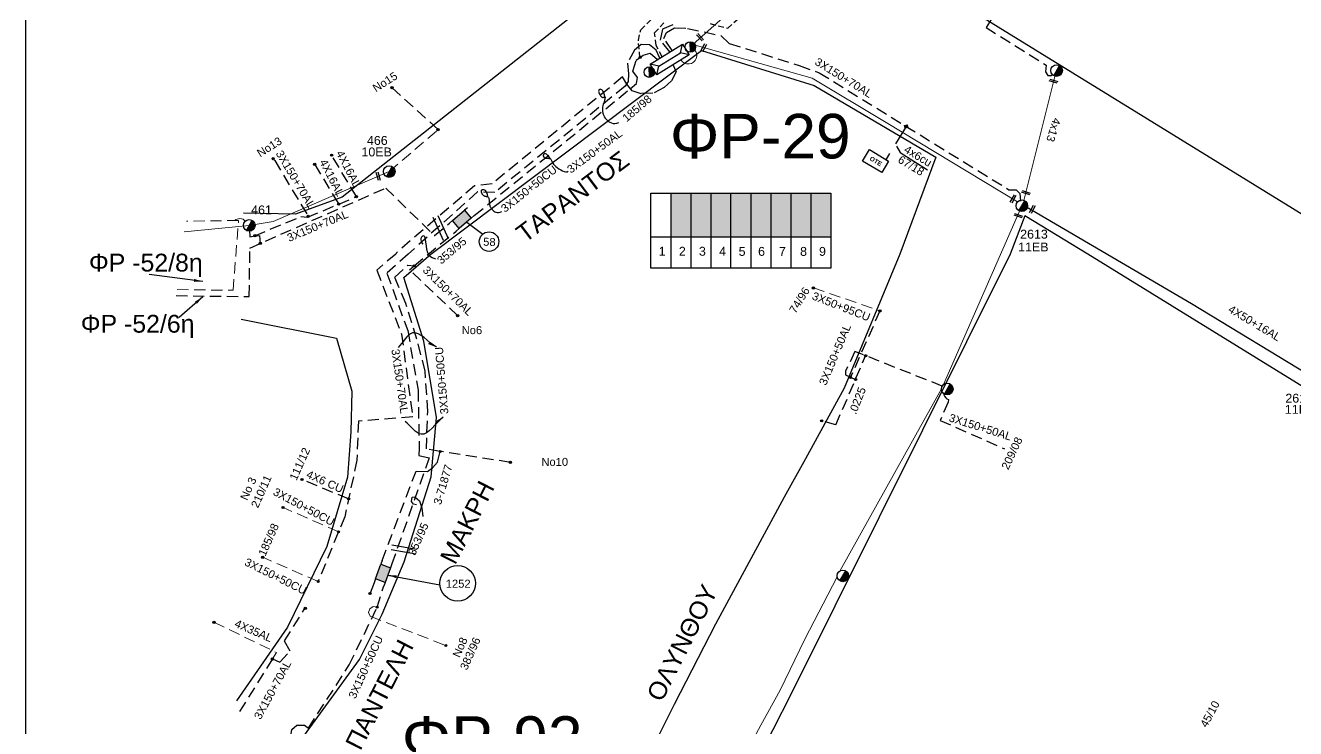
# Model space of a CAD drawing. Header units: millimetres. Extents: x 800 to 1929, y 264 to 786.
# Drawn here: x 800.5 to 943.3, y 472.1 to 551.1 of the extents above; entities that cross this region are included whole.
import ezdxf

# ---------------------------------------------------------------- set-up
doc = ezdxf.new("R2010")
doc.units = ezdxf.units.MM
doc.linetypes.add('DASHED', pattern=[19.05, 12.7, -6.35])
doc.linetypes.add('DASHEDX2', pattern=[38.1, 25.4, -12.7])
for name, color, linetype in [('Link Box 4 Διευθύνσεων', 7, 'Continuous'), ('Pillar OTE', 7, 'Continuous'), ('Γυμνά εναέρια ΧΤ (3Φ)   4x35AL', 7, 'Continuous'), ('Γυμνά εναέρια ΧΤ και ΦΟΠ (3Φ)   3x35+35+16CU', 7, 'Continuous'), ('Γυμνά εναέρια ΧΤ και ΦΟΠ (3Φ)   4x50+16AL', 7, 'Continuous'), ('Επιγραφές - Σχήματα', 7, 'Continuous'), ('Καλώδια ΧΤ   3x150+50AL', 7, 'DASHED'), ('Καλώδια ΧΤ   3x150+50CU', 7, 'DASHED'), ('Καλώδια ΧΤ   3x150+70AL', 7, 'DASHED'), ('Μηχανική τομή', 7, 'Continuous'), ('Στύλος ΦΜ', 7, 'Continuous'), ('Στύλος ΦΜ @ 1', 7, 'Continuous'), ('Συνδέσεις', 7, 'Continuous'), ('Τομή', 7, 'Continuous'), ('Υποσταθμός εναέριος 2 στύλων', 7, 'Continuous'), ('Υποσταθμός πόλεως', 7, 'Continuous'), ('Υπόβαθρο ΔΕΗ', 7, 'Continuous'), ('Υπόγεια Καλώδια Δικτύου ΧΤ   .04', 7, 'DASHED'), ('Υπόγεια καλώδια Δικτύου ΧΤ και Παρ. ΧΤ - 3X150+70 AL', 7, 'DASHED'), ('Υπόγεια καλώδια Παροχών ΧΤ   .0225', 7, 'DASHED'), ('Υπόγεια καλώδια Παροχών ΧΤ   4x16AL', 7, 'DASHED'), ('Υπόγεια καλώδια Παροχών ΧΤ   4x50AL', 7, 'DASHED'), ('Υπόγεια καλώδια Παροχών ΧΤ   4x6', 7, 'DASHED')]:
    doc.layers.add(name, color=color, linetype=linetype)
doc.layers.add('Άγνωστα', color=7, linetype='Continuous', lineweight=5)
doc.styles.add('arial', font='arial.ttf')
doc.styles.get("Standard").update_dxf_attribs({"font": 'arial.ttf'})
doc.linetypes.add('SYN_LINE', pattern='A,0.5,-0.0001,["/\\/\\/\\/",Standard,S=0.1,R=0,X=0,Y=-0.05],-0.25', length=0.7501)
doc.dimstyles.new('ISO-25', dxfattribs={"dimtxt": 2.5, "dimasz": 1, "dimexe": 1.25, "dimexo": 0.625, "dimtad": 1, "dimtxsty": 'Standard', "dimcen": 2.5, "dimadec": 0, "dimazin": 0, "dimtfac": 1, "dimtmove": 0, "dimatfit": 3, "dimfxl": 1.25, "dimarcsym": 0})

# ---------------------------------------------------------------- blocks, each defined once
blk = doc.blocks.new('LINK BOX 4 ΑΝΑΧΩΡΗΣΕΩΝ')
at = {"layer": 'Link Box 4 Διευθύνσεων', "ltscale": 40}
blk.add_hatch(color=256, dxfattribs=at).paths.add_polyline_path([(-3.54, 0), (-3.54, -4.67), (3.54, -4.67), (3.54, 0)])
for p, q in [((-3.54, 0), (-5.33, 0)), ((5.33, 0), (3.54, 0)), ((-3.54, -4.67), (-5.33, -4.67)), ((5.33, -4.67), (3.54, -4.67))]:
    blk.add_line(p, q, dxfattribs=at)
blk.add_lwpolyline([(-3.54, -4.67), (-3.54, 0), (3.54, 0), (3.54, -4.67)], close=True, dxfattribs=at)
blk = doc.blocks.new('*U37')
at = {"layer": 'Συνδέσεις', "linetype": 'SYN_LINE', "ltscale": 40}
blk.add_hatch(color=256, dxfattribs=at).paths.add_polyline_path([(0.5, -0.01, 1), (-0.5, -0.01, 1)])
at = {"layer": 'Συνδέσεις'}
blk.add_circle((0, -0.01), 0.5, dxfattribs=at)
blk = doc.blocks.new('ΥΠΑΡΧΩΝ ΤΣΙΜΕΝΤΕΝΙΟΣ ΣΤΥΛΟΣ')
at = {"layer": 'Στύλος ΦΜ'}
blk.add_hatch(color=256, dxfattribs=at).paths.add_polyline_path([(-1.29, -2.28, 0.574793), (2.62, 0, 0.268822), (1.3, 2.27)])
blk.add_line((-1.29, -2.28), (1.3, 2.27), dxfattribs=at)
blk.add_circle((0, 0), 2.62, dxfattribs=at)
at = {"layer": 'Στύλος ΦΜ', "flags": 4}
for tag, p in [('ΑΡΙΘΜΟΣ', (-4.68, 8.05)), ('ΤΥΠΟΣ', (-4.91, 3.03))]:
    blk.add_attdef(tag, p, '', height=4, dxfattribs=at)
blk = doc.blocks.new('ΤΟΜΗ')
at = {"layer": 'Τομή', "ltscale": 40}
for p, q in [((-5.68, 0), (5.68, 0)), ((5.68, -2.33), (-5.68, -2.33))]:
    blk.add_line(p, q, dxfattribs=at)
blk = doc.blocks.new('ΥΠΟΣΤΑΘΜΟΣ ΕΝΑΕΡΙΟΣ ΕΠΙ 2 ΣΤΥΛΩΝ')
at = {"layer": 'Υποσταθμός εναέριος 2 στύλων', "linetype": 'Continuous'}
for points in [[(-11.97, -2.11, 0.574793), (-8.45, -0.07, 0.268822), (-9.64, 1.98)], [(9.68, -2.15, 0.574793), (13.19, -0.1, 0.268822), (12.01, 1.95)]]:
    blk.add_hatch(color=256, dxfattribs=at).paths.add_polyline_path(points)
for p, q in [((-11.97, -2.11), (-9.64, 1.98)), ((9.68, -2.15), (12.01, 1.95))]:
    blk.add_line(p, q, dxfattribs=at)
for centre in [(-10.81, -0.07), (10.84, -0.1)]:
    blk.add_circle(centre, 2.36, dxfattribs=at)
at = {"layer": 'Υποσταθμός πόλεως', "linetype": 'Continuous', "ltscale": 40}
blk.add_lwpolyline([(-8.57, 2.82), (8.57, 2.82), (8.57, -2.82), (-8.57, -2.82)], close=True, dxfattribs=at)
for points in [[(-5.75, 0), (-8.57, 2.82)], [(-8.57, -2.82), (-5.75, 0)], [(-5.75, 0), (5.75, 0)], [(5.75, 0), (8.57, 2.82)], [(8.57, -2.82), (5.75, 0)]]:
    blk.add_lwpolyline(points, dxfattribs=at)
at = {"layer": 'Υποσταθμός εναέριος 2 στύλων', "ltscale": 40, "flags": 1}
for tag, p in [('ΜΕΤΑΣΧΗΜΑΤΙΣΜΟΣ', (14.09, 2.51)), ('ΙΣΧΥΣ', (14.07, -0.28)), ('ΑΡΙΘΜΟΣ', (14.19, -3))]:
    blk.add_attdef(tag, p, '', height=1.8, dxfattribs=at)
blk = doc.blocks.new('ΜΗΧΑΝΙΚΗ ΤΟΜΗ')
at = {"layer": 'Μηχανική τομή', "ltscale": 40}
for p, q in [((-1.89, 0.78), (1.89, 0.78)), ((1.89, 0), (-1.89, 0))]:
    blk.add_line(p, q, dxfattribs=at)
blk = doc.blocks.new('TSONTA XT1')
at = {"ltscale": 40}
h = blk.add_hatch(color=256, dxfattribs=at)
h.dxf.hatch_style = 1
h.paths.add_polyline_path([(595.96, 2487.66), (597.07, 2488.77), (595.96, 2489.87), (594.85, 2488.77)])
blk.add_lwpolyline([(594.85, 2488.77), (595.96, 2489.87), (597.07, 2488.77), (595.96, 2487.66)], close=True, dxfattribs=at)
blk = doc.blocks.new('PILLAR ΟΤΕ')
at = {"layer": 'Pillar OTE', "ltscale": 40}
blk.add_lwpolyline([(-3.31, 2.02), (3.39, 2.02), (3.39, -1.99), (-3.31, -1.99)], close=True, dxfattribs=at)
at = {"layer": 'Pillar OTE', "insert": (-1.81, 0.71), "char_height": 1.3575, "width": 109.961, "attachment_point": 1}
blk.add_mtext('{\\fArial|b1|i0|c161|p34;OTE}', dxfattribs=at)

msp = doc.modelspace()

# ---------------------------------------------------------------- hatches: boundary and pattern name
at = {"linetype": 'Continuous', "ltscale": 10}
h = msp.add_hatch(color=27, dxfattribs=at)
h.dxf.hatch_style = 1
h.paths.add_polyline_path([(875.326, 532.27), (873.076, 532.27), (873.076, 527.357), (875.326, 527.357)])
h = msp.add_hatch(color=151, dxfattribs=at)
h.dxf.hatch_style = 1
h.paths.add_polyline_path([(875.326, 527.357), (877.576, 527.357), (877.576, 532.27), (875.326, 532.27)])
h = msp.add_hatch(color=6, dxfattribs=at)
h.dxf.hatch_style = 1
h.paths.add_polyline_path([(879.826, 532.27), (877.576, 532.27), (877.576, 527.357), (879.826, 527.357)])
h = msp.add_hatch(color=85, dxfattribs=at)
h.dxf.hatch_style = 1
h.paths.add_polyline_path([(882.076, 532.27), (879.826, 532.27), (879.826, 527.357), (882.076, 527.357)])
h = msp.add_hatch(color=1, dxfattribs=at)
h.dxf.hatch_style = 1
h.paths.add_polyline_path([(884.326, 532.27), (882.076, 532.27), (882.076, 527.357), (884.326, 527.357)])
h = msp.add_hatch(color=2, dxfattribs=at)
h.dxf.hatch_style = 1
h.paths.add_polyline_path([(884.326, 527.357), (886.576, 527.357), (886.576, 532.27), (884.326, 532.27)])
h = msp.add_hatch(color=133, dxfattribs=at)
h.dxf.hatch_style = 1
h.paths.add_polyline_path([(888.826, 532.27), (886.576, 532.27), (886.576, 527.357), (888.826, 527.357)])
h = msp.add_hatch(color=30, dxfattribs=at)
h.dxf.hatch_style = 1
h.paths.add_polyline_path([(888.826, 527.357), (891.076, 527.357), (891.076, 532.27), (888.826, 532.27)])

# ---------------------------------------------------------------- linework, layer by layer
at = {"color": 6, "linetype": 'DASHEDX2', "ltscale": 0.1}
msp.add_lwpolyline([(899.662, 539.955), (897.28, 536.086)], dxfattribs=at)
at = {"layer": 'Άγνωστα', "color": 151, "ltscale": 0.1}
msp.add_lwpolyline([(875.56, 548.962), (875.56, 548.962), (875.56, 548.962), (875.56, 548.962), (888.153, 560.208), (891.27, 564.704), (896.073, 572.921), (900.593, 580.87), (909.194, 597.634)], dxfattribs=at)
at = {"layer": 'Άγνωστα', "color": 27, "linetype": 'Continuous', "ltscale": 0.1}
msp.add_lwpolyline([(875.56, 548.962), (888.977, 545.18), (897.294, 540.221), (912.07, 531.284)], dxfattribs=at)
at = {"layer": 'Άγνωστα', "color": 27, "ltscale": 0.1}
msp.add_lwpolyline([(916.282, 545.531), (912.788, 531.421)], dxfattribs=at)
at = {"layer": 'Άγνωστα', "linetype": 'DASHED', "ltscale": 0.1}
msp.add_lwpolyline([(841.402, 534.686), (846.892, 539.41), (841.719, 544.108)], dxfattribs=at)
at = {"layer": 'Άγνωστα', "color": 27}
for points in [[(818.334, 527.918), (825.65, 528.643), (828.328, 529.091), (841.402, 534.686)], [(912.549, 530.849), (903.747, 510.761)], [(903.502, 510.277), (892.12, 489.84)], [(891.769, 489.156), (888.148, 482.124), (885.378, 476.416), (883.193, 472.478), (880.525, 467.527)]]:
    msp.add_lwpolyline(points, dxfattribs=at)
at = {"layer": 'Άγνωστα', "color": 6, "linetype": 'DASHED', "ltscale": 0.1}
for points in [[(817.552, 521.425), (823.833, 521.344), (824.452, 529.197), (818.581, 529.104)], [(824.036, 529.19), (824.141, 529.317), (824.606, 529.434), (824.956, 529.346), (825.183, 529.102)]]:
    msp.add_lwpolyline(points, dxfattribs=at)
at = {"layer": 'Άγνωστα', "color": 27, "linetype": 'DASHED', "ltscale": 0.1}
for points in [[(889.101, 521.617), (896.585, 519.035)], [(840.043, 485.738), (839.603, 485.824), (839.198, 485.56), (839.065, 485.128), (839.258, 484.71), (847.764, 481.427)]]:
    msp.add_lwpolyline(points, dxfattribs=at)
at = {"layer": 'Άγνωστα', "color": 30, "linetype": 'DASHED', "ltscale": 0.1}
for points in [[(835.69, 494.208), (829.461, 496.939)], [(833.402, 488.617), (827.173, 491.348)]]:
    msp.add_lwpolyline(points, dxfattribs=at)
at = {"layer": 'Άγνωστα', "color": 173, "linetype": 'DASHED', "ltscale": 0.1}
msp.add_lwpolyline([(821.682, 484.038), (828.716, 480.636), (828.262, 479.913)], dxfattribs=at)
at = {"layer": 'Άγνωστα', "color": 27, "linetype": 'Continuous', "ltscale": 0.1}
msp.add_arc((875.025, 547.737), 0.962, 210.84401, 44.62371, dxfattribs=at)
at = {"layer": 'Γυμνά εναέρια ΧΤ και ΦΟΠ (3Φ)   3x35+35+16CU', "linetype": 'Continuous', "ltscale": 80}
for points in [[(870.826, 523.836), (870.826, 532.27), (891.076, 532.27), (891.076, 523.836), (870.826, 523.836)], [(873.076, 532.27), (873.076, 523.836)], [(875.326, 532.27), (875.326, 523.836)], [(877.576, 532.27), (877.576, 523.836)], [(879.826, 523.836), (879.826, 532.27)], [(882.076, 532.27), (882.076, 523.836)], [(884.326, 532.27), (884.326, 523.836)], [(886.576, 532.27), (886.576, 523.836)], [(888.826, 532.27), (888.826, 523.836)], [(870.826, 527.357), (891.076, 527.357)]]:
    msp.add_lwpolyline(points, dxfattribs=at)
at = {"layer": 'Γυμνά εναέρια ΧΤ και ΦΟΠ (3Φ)   4x50+16AL', "color": 6}
msp.add_lwpolyline([(912.624, 530.98), (931.637, 519.88), (945.839, 511.259)], dxfattribs=at)
at = {"layer": 'Επιγραφές - Σχήματα'}
msp.add_lwpolyline([(800.476, 264.095), (1822.688, 263.717), (1822.688, 785.504), (800.476, 785.504)], close=True, dxfattribs=at)
for points in [[(865.672, 542.977), (865.595, 543.317), (865.503, 543.573), (865.404, 543.753), (865.303, 543.869), (865.204, 543.929), (865.115, 543.944), (865.04, 543.922), (864.986, 543.873), (864.956, 543.807), (864.949, 543.727), (864.96, 543.638), (864.987, 543.545), (865.025, 543.45), (865.071, 543.359), (865.121, 543.275), (865.172, 543.202), (865.22, 543.143), (865.266, 543.098), (865.31, 543.065), (865.352, 543.043), (865.392, 543.031), (865.431, 543.027), (865.469, 543.03), (865.507, 543.039), (865.544, 543.051), (865.58, 543.063), (865.612, 543.071), (865.639, 543.072), (865.659, 543.061), (865.67, 543.035), (865.671, 542.989), (865.659, 542.919), (865.635, 542.824), (865.601, 542.705), (865.56, 542.568), (865.516, 542.415), (865.473, 542.253), (865.434, 542.084), (865.403, 541.912), (865.383, 541.744), (865.379, 541.58), (865.389, 541.423), (865.415, 541.271), (865.458, 541.124), (865.516, 540.982), (865.59, 540.844), (865.682, 540.709), (865.79, 540.578), (865.915, 540.45), (866.056, 540.333), (866.215, 540.231), (866.389, 540.153), (866.579, 540.105), (866.784, 540.094), (867.004, 540.126), (867.24, 540.209)], [(859.498, 536.159), (859.345, 536.387), (859.21, 536.545), (859.094, 536.644), (858.994, 536.693), (858.911, 536.702), (858.844, 536.682), (858.793, 536.643), (858.756, 536.595), (858.733, 536.546), (858.722, 536.499), (858.722, 536.453), (858.732, 536.41), (858.749, 536.37), (858.772, 536.334), (858.799, 536.301), (858.829, 536.272), (858.861, 536.248), (858.894, 536.229), (858.929, 536.213), (858.966, 536.202), (859.006, 536.193), (859.048, 536.187), (859.094, 536.184), (859.144, 536.183), (859.197, 536.184), (859.252, 536.184), (859.309, 536.182), (859.366, 536.176), (859.422, 536.163), (859.475, 536.142), (859.525, 536.11), (859.57, 536.066), (859.609, 536.007), (859.647, 535.935), (859.689, 535.851), (859.739, 535.755), (859.803, 535.648), (859.886, 535.531), (859.992, 535.406), (860.126, 535.272), (860.291, 535.134), (860.479, 534.998), (860.681, 534.873), (860.885, 534.769), (861.082, 534.695), (861.262, 534.659), (861.415, 534.672), (861.529, 534.741)], [(852.503, 531.832), (852.456, 532.106), (852.39, 532.31), (852.312, 532.456), (852.225, 532.552), (852.135, 532.608), (852.047, 532.633), (851.964, 532.638), (851.893, 532.632), (851.837, 532.622), (851.795, 532.611), (851.765, 532.597), (851.745, 532.581), (851.734, 532.562), (851.73, 532.539), (851.731, 532.514), (851.735, 532.485), (851.74, 532.451), (851.747, 532.415), (851.755, 532.376), (851.767, 532.335), (851.781, 532.292), (851.799, 532.249), (851.82, 532.206), (851.846, 532.164), (851.877, 532.123), (851.912, 532.083), (851.951, 532.047), (851.993, 532.013), (852.039, 531.983), (852.088, 531.957), (852.139, 531.936), (852.192, 531.92), (852.247, 531.909), (852.302, 531.902), (852.356, 531.896), (852.408, 531.887), (852.457, 531.873), (852.501, 531.852), (852.539, 531.82), (852.57, 531.776), (852.593, 531.717), (852.608, 531.644), (852.619, 531.561), (852.627, 531.471), (852.632, 531.374), (852.638, 531.275), (852.646, 531.175), (852.657, 531.077), (852.674, 530.983), (852.696, 530.893), (852.725, 530.807), (852.762, 530.723), (852.807, 530.641), (852.86, 530.56), (852.923, 530.48), (852.996, 530.401), (853.079, 530.321), (853.175, 530.247), (853.283, 530.182), (853.405, 530.133), (853.542, 530.105), (853.695, 530.103), (853.864, 530.133), (854.052, 530.2)], [(850.128, 529.01), (851.934, 527.665)], [(844.479, 497.22), (844.12, 497.313), (843.901, 497.594), (843.964, 498.094), (844.26, 498.14), (844.791, 497.688), (845.057, 496.908), (845.182, 495.909)]]:
    msp.add_lwpolyline(points, dxfattribs=at)
at = {"layer": 'Επιγραφές - Σχήματα', "color": 27}
msp.add_lwpolyline([(830.817, 470.707), (830.345, 471.27), (830.455, 471.975), (831.007, 472.46), (831.867, 472.482), (832.309, 472.151)], dxfattribs=at)
at = {"layer": 'Επιγραφές - Σχήματα'}
msp.add_circle((849.09, 488.417), 2, dxfattribs=at)
at = {"layer": 'Καλώδια ΧΤ   3x150+50AL', "color": 1, "ltscale": 0.1}
msp.add_lwpolyline([(850.961, 529.737), (868.5, 543.993), (869.223, 544.576), (869.333, 545.264), (869.333, 545.264), (868.804, 545.967), (869.18, 547.193), (869.18, 547.193), (869.95, 547.783), (870.729, 547.998), (871.583, 547.292)], dxfattribs=at)
at = {"layer": 'Καλώδια ΧΤ   3x150+50AL', "color": 27, "ltscale": 0.1}
for points in [[(896.585, 519.035), (893.279, 511.575)], [(903.589, 510.576), (893.777, 514.464), (892.727, 512.276), (892.701, 511.831), (893.857, 511.319)]]:
    msp.add_lwpolyline(points, dxfattribs=at)
at = {"layer": 'Καλώδια ΧΤ   3x150+50AL', "color": 7, "ltscale": 0.1}
msp.add_lwpolyline([(903.742, 509.743), (903.771, 509.596), (903.862, 509.446), (903.993, 509.265), (904.114, 509.164), (904.286, 509.092), (904.267, 508.782), (903.361, 506.722), (910.612, 503.53)], dxfattribs=at)
at = {"layer": 'Καλώδια ΧΤ   3x150+50CU', "color": 2, "ltscale": 0.1}
msp.add_lwpolyline([(872.954, 548.131), (871.926, 549.44), (872.169, 550.726), (873.377, 551.247)], dxfattribs=at)
at = {"layer": 'Καλώδια ΧΤ   3x150+50CU', "color": 133, "ltscale": 0.1}
msp.add_lwpolyline([(871.825, 547.44), (871.421, 548.324), (870.685, 548.942), (869.744, 548.957), (868.995, 548.345), (868.189, 546.89), (868.316, 545.666), (868.265, 544.811), (867.924, 544.284), (867.924, 544.284), (853.268, 532.348), (851.334, 532.409), (843.531, 525.424), (841.133, 523.268), (843.482, 516.812), (844.644, 510.119), (844.769, 503.648), (844.724, 502.779), (844.724, 502.779), (844.724, 502.779), (845.892, 502.506), (841.692, 490.591)], dxfattribs=at)
at = {"layer": 'Καλώδια ΧΤ   3x150+50CU', "color": 30, "ltscale": 0.1}
msp.add_lwpolyline([(844.037, 507.122), (837.93, 506.652), (837.763, 502.259), (836.391, 495.894), (833.402, 488.617)], dxfattribs=at)
at = {"layer": 'Καλώδια ΧΤ   3x150+50CU', "color": 27, "ltscale": 0.1}
msp.add_lwpolyline([(832.309, 472.151), (836.904, 479.237), (840.043, 485.738), (840.797, 488.117)], dxfattribs=at)
at = {"layer": 'Καλώδια ΧΤ   3x150+70AL', "color": 85, "ltscale": 0.05}
for points in [[(877.489, 551.323), (879.465, 550.79), (889.064, 559.501)], [(872.08, 547.597), (871.427, 548.87), (871.234, 550.273), (871.234, 550.273), (872.3, 551.401)]]:
    msp.add_lwpolyline(points, dxfattribs=at)
at = {"layer": 'Καλώδια ΧΤ   3x150+70AL', "color": 1, "ltscale": 0.05}
msp.add_lwpolyline([(869.585, 547.503), (869.416, 549.443), (869.694, 550.623), (869.694, 550.623), (869.694, 550.623), (871.363, 552.253)], dxfattribs=at)
at = {"layer": 'Καλώδια ΧΤ   3x150+70AL', "color": 6, "ltscale": 0.1}
msp.add_lwpolyline([(873.235, 548.303), (872.286, 549.653), (872.286, 549.653), (872.601, 550.324), (873.47, 550.83), (874.956, 550.784), (878.71, 549.968), (879.639, 549.085), (887.52, 546.615), (889.744, 545.801), (911.101, 532.651), (911.911, 532.643), (912.308, 532.216), (912.395, 531.369)], dxfattribs=at)
at = {"layer": 'Καλώδια ΧΤ   3x150+70AL', "color": 30, "ltscale": 0.1}
msp.add_lwpolyline([(873.282, 546.732), (873.688, 545.903), (873.13, 544.901), (872.321, 544.127), (871.056, 543.489), (869.735, 543.444), (868.721, 543.751), (868.128, 544.503), (867.634, 545.326), (852.971, 533.307), (850.995, 533.096), (842.213, 525.574), (842.157, 525.424), (839.995, 523.623), (842.781, 516.426), (844.037, 507.122), (844.023, 507.121)], dxfattribs=at)
at = {"layer": 'Καλώδια ΧΤ   3x150+70AL', "color": 27, "ltscale": 0.1}
for points in [[(817.422, 520.744), (825.653, 520.641), (825.732, 526.099), (841.006, 532.842), (846.472, 527.497), (848.181, 528.898)], [(826.265, 527.474), (831.47, 529.647), (832.215, 529.555), (837.706, 531.872)], [(825.666, 528.093), (825.727, 527.368), (826.299, 527.481), (826.8, 527.491), (826.894, 526.619)]]:
    msp.add_lwpolyline(points, dxfattribs=at)
at = {"layer": 'Καλώδια ΧΤ   3x150+70AL', "color": 1, "ltscale": 0.1}
for points in [[(844.203, 524.098), (848.935, 528.007)], [(855.026, 502.009), (847.131, 503.234), (845.574, 503.514), (845.729, 507.713), (845.441, 512.246), (844.514, 515.865), (843.256, 519.867), (842.023, 522.826), (843.489, 524.164), (844.203, 524.098)], [(840.595, 490.988), (844.419, 501.008), (845.698, 500.999), (846.267, 501.41), (846.817, 502.018), (847.131, 503.234)], [(839.689, 488.482), (839.231, 487.27)]]:
    msp.add_lwpolyline(points, dxfattribs=at)
at = {"layer": 'Καλώδια ΧΤ   3x150+70AL', "color": 173, "linetype": 'DASHED', "ltscale": 0.1}
msp.add_lwpolyline([(828.262, 479.913), (829.111, 479.535), (830.269, 480.805), (829.619, 481.934), (831.826, 485.474), (831.826, 485.474)], dxfattribs=at)
at = {"layer": 'Καλώδια ΧΤ   3x150+70AL', "color": 173, "ltscale": 0.1}
msp.add_lwpolyline([(828.262, 479.913), (824.248, 473.514)], dxfattribs=at)
at = {"layer": 'Υπόβαθρο ΔΕΗ', "ltscale": 0.1}
msp.add_lwpolyline([(825.723, 612.114), (860.165, 610.603), (864.984, 554.536), (836.104, 531.801), (830.852, 529.888), (830.852, 529.888), (825.001, 530.005)], dxfattribs=at)
at = {"layer": 'Υπόβαθρο ΔΕΗ'}
for points in [[(1025.875, 525.424), (1024.468, 546.341), (1024.468, 546.341), (910.812, 585.772), (900.376, 576.86), (905.701, 553.548), (951.386, 525.424), (1006.414, 491.466), (1026.328, 520.543), (1025.875, 525.421)], [(822.64, 458.318), (830.171, 469.021), (838.064, 479.848), (840.591, 484.947), (843.075, 490.837), (846.111, 500.398), (846.717, 507.063), (845.302, 515.628), (843.027, 522.798), (846.083, 525.424), (876.528, 548.301), (889.187, 544.381), (902.874, 536.302), (898.84, 525.424), (892.554, 510.33), (888.2, 502.394), (885.808, 498.103), (878.106, 483.816), (873.455, 474.785), (865.894, 459.736), (855.102, 439.266), (840.09, 445.826), (832.84, 449.635)], [(824.746, 518.088), (835.473, 515.951), (837.176, 509.994), (837.075, 505.452), (836.721, 500.355), (834.393, 492.546), (829.943, 483.497), (824.233, 475.22)]]:
    msp.add_lwpolyline(points, dxfattribs=at)
msp.add_lwpolyline([(919.988, 525.424), (912.876, 529.718), (911.227, 525.424), (886.607, 476.003), (884.555, 471.955), (882.021, 467.255), (873.643, 450.49), (869.247, 442.542), (865.641, 435.336), (872.146, 432.579), (888.647, 428.764), (909.991, 417.572), (916.07, 419.984), (939.896, 465.767), (947.342, 462.089), (921.289, 411.717), (951.28, 396.528), (977.318, 418.638), (1001.774, 439.62), (1017.944, 453.492, 0.4271741), (1016.597, 465.89)], format="xyb", close=True, dxfattribs=at)
msp.add_circle((852.625, 526.813), 1.097, dxfattribs=at)
msp.add_spline([(846.651, 524.847), (845.895, 525.261), (845.146, 527.432), (844.952, 527.164), (845.175, 526.538)], degree=3, dxfattribs=at)
at = {"layer": 'Υπόγεια Καλώδια Δικτύου ΧΤ   .04', "color": 27, "ltscale": 0.1}
msp.add_lwpolyline([(912.173, 556.722), (912.113, 556.642), (908.524, 550.882), (915.294, 546.664), (915.201, 545.914), (915.484, 545.489), (915.838, 545.489), (916.086, 545.631)], dxfattribs=at)
at = {"layer": 'Υπόγεια καλώδια Δικτύου ΧΤ και Παρ. ΧΤ - 3X150+70 AL', "color": 27, "ltscale": 0.1}
msp.add_lwpolyline([(828.378, 536.085), (828.525, 535.922), (832.278, 529.661)], dxfattribs=at)
at = {"layer": 'Υπόγεια καλώδια Δικτύου ΧΤ και Παρ. ΧΤ - 3X150+70 AL', "color": 1, "ltscale": 0.1}
msp.add_lwpolyline([(849.091, 518.496), (843.692, 523.64), (844.201, 524.097)], dxfattribs=at)
at = {"layer": 'Υπόγεια καλώδια Παροχών ΧΤ   .0225', "color": 27, "ltscale": 0.1}
for points in [[(891.63, 506.211), (894.98, 513.989)], [(891.63, 506.211), (890.042, 506.676)]]:
    msp.add_lwpolyline(points, dxfattribs=at)
at = {"layer": 'Υπόγεια καλώδια Παροχών ΧΤ   4x16AL', "color": 27, "ltscale": 0.1}
for points in [[(837.706, 531.872), (834.917, 536.533)], [(833.02, 535.502), (835.741, 530.984)]]:
    msp.add_lwpolyline(points, dxfattribs=at)
at = {"layer": 'Υπόγεια καλώδια Παροχών ΧΤ   4x6', "color": 30, "ltscale": 0.1}
msp.add_line((836.825, 497.908), (831.579, 500.083), dxfattribs=at)

# ---------------------------------------------------------------- block references
at = {"layer": 'Link Box 4 Διευθύνσεων'}
for p, xscale, yscale, zscale, rotation in [((849.191, 529.76), 0.2500000000000038, 0.2500000000000038, 0.2500000000000038, 40.47807627549848), ((840.142, 489.735), 0.2500000000000324, 0.2500000000000324, 0.2500000000000324, 70.1124605194845)]:
    msp.add_blockref('LINK BOX 4 ΑΝΑΧΩΡΗΣΕΩΝ', p, dxfattribs=dict(at, xscale=xscale, yscale=yscale, zscale=zscale, rotation=rotation))
at = {"layer": 'Pillar OTE', "xscale": 0.375, "yscale": 0.375, "zscale": 0.375, "rotation": 329}
msp.add_blockref('PILLAR ΟΤΕ', (896.082, 535.866), dxfattribs=at)
at = {"layer": 'Μηχανική τομή'}
for p, xscale, yscale, zscale, rotation in [((876.431, 549.846), 0.2500000000000298, 0.2500000000000298, 0.2500000000000298, 133.0399874189612), ((876.841, 548.573), 0.2500000000000298, 0.2500000000000298, 0.2500000000000298, 61.52927977580894), ((916.077, 544.753), 0.2499999999999939, 0.2499999999999939, 0.2499999999999939, 343.0369209650602), ((840.237, 534.188), 0.250000000000014, 0.250000000000014, 0.250000000000014, 105.855147384507), ((911.481, 531.662), 0.2499999999999864, 0.2499999999999864, 0.2499999999999864, 241.3155486140065), ((912.978, 532.231), 0.2499999999999939, 0.2499999999999939, 0.2499999999999939, 343.0369209650602), ((913.646, 530.504), 0.2499999999999864, 0.2499999999999864, 0.2499999999999864, 241.3155486140065), ((912.12, 529.639), 0.2499999999999939, 0.2499999999999939, 0.2499999999999939, 343.0369209650602)]:
    msp.add_blockref('ΜΗΧΑΝΙΚΗ ΤΟΜΗ', p, dxfattribs=dict(at, xscale=xscale, yscale=yscale, zscale=zscale, rotation=rotation))
at = {"layer": 'Στύλος ΦΜ @ 1', "ltscale": 40, "xscale": 0.25, "yscale": 0.25, "zscale": 0.25}
for p in [(916.461, 546.038), (904.156, 510.25), (892.415, 489.255)]:
    msp.add_blockref('ΥΠΑΡΧΩΝ ΤΣΙΜΕΝΤΕΝΙΟΣ ΣΤΥΛΟΣ', p, dxfattribs=at)
at = {"layer": 'Στύλος ΦΜ @ 1', "ltscale": 40}
ref = msp.add_blockref('ΥΠΑΡΧΩΝ ΤΣΙΜΕΝΤΕΝΙΟΣ ΣΤΥΛΟΣ', (841.4, 534.687), dxfattribs=dict(at, xscale=0.25, yscale=0.25, zscale=0.25))
ref.add_attrib('ΤΥΠΟΣ', '466', (838.892, 537.687), dxfattribs={"layer": 'Στύλος ΦΜ', "height": 1, "flags": 4})
ref.add_attrib('ΑΡΙΘΜΟΣ', '10EB', (838.276, 536.396), dxfattribs={"layer": 'Στύλος ΦΜ', "height": 1, "flags": 4})
ref = msp.add_blockref('ΥΠΑΡΧΩΝ ΤΣΙΜΕΝΤΕΝΙΟΣ ΣΤΥΛΟΣ', (912.548, 530.849), dxfattribs=dict(at, xscale=0.25, yscale=0.25, zscale=0.25))
ref.add_attrib('ΤΥΠΟΣ', '2613', (912.361, 527.158), dxfattribs={"layer": 'Στύλος ΦΜ', "height": 1, "flags": 4})
ref.add_attrib('ΑΡΙΘΜΟΣ', '11EB', (912.134, 525.713), dxfattribs={"layer": 'Στύλος ΦΜ', "height": 1, "flags": 4})
ref = msp.add_blockref('ΥΠΑΡΧΩΝ ΤΣΙΜΕΝΤΕΝΙΟΣ ΣΤΥΛΟΣ', (825.649, 528.643), dxfattribs=dict(at, xscale=0.25, yscale=0.25, zscale=0.25))
ref.add_attrib('ΤΥΠΟΣ', '461', (825.867, 529.884), dxfattribs={"layer": 'Στύλος ΦΜ', "height": 1, "flags": 4})
ref = msp.add_blockref('ΥΠΑΡΧΩΝ ΤΣΙΜΕΝΤΕΝΙΟΣ ΣΤΥΛΟΣ', (945.804, 510.606), dxfattribs=dict(at, xscale=0.25, yscale=0.25, zscale=0.25))
ref.add_attrib('ΤΥΠΟΣ', '11E', (942.13, 507.463), dxfattribs={"layer": 'Στύλος ΦΜ', "height": 1, "flags": 4})
ref.add_attrib('ΑΡΙΘΜΟΣ', '2614', (942.189, 508.719), dxfattribs={"layer": 'Στύλος ΦΜ', "height": 1, "flags": 4})
at = {"layer": 'Συνδέσεις', "xscale": 0.25, "yscale": 0.25, "zscale": 0.25}
for p in [(869.623, 547.535), (841.72, 544.111), (846.893, 539.413), (826.287, 527.479), (826.894, 526.619), (844.203, 524.098), (889.101, 521.617), (849.091, 518.496), (896.585, 519.035), (894.98, 513.989), (893.279, 511.575), (893.858, 511.322), (890.042, 506.676), (847.131, 503.234), (855.026, 502.009), (831.58, 500.086), (836.826, 497.91), (829.462, 496.942), (835.69, 494.208), (827.173, 491.348), (833.402, 488.617), (839.232, 487.273), (840.043, 485.738), (831.952, 485.602), (821.682, 484.038), (847.764, 481.427), (828.262, 479.913)]:
    msp.add_blockref('*U37', p, dxfattribs=at)
at = {"layer": 'Συνδέσεις', "xscale": 0.2, "yscale": 0.2, "zscale": 0.2, "rotation": 328.3787893029203}
msp.add_blockref('TSONTA XT1', (537.077, 178.405), dxfattribs=at)
at = {"layer": 'Τομή'}
for p, xscale, yscale, zscale, rotation in [((846.92, 528.225), 0.250000000000057, 0.250000000000057, 0.250000000000057, 113.7635880261135), ((843.098, 492.499), 0.2499999999999994, 0.2499999999999994, 0.2499999999999994, 350.23072387966)]:
    msp.add_blockref('ΤΟΜΗ', p, dxfattribs=dict(at, xscale=xscale, yscale=yscale, zscale=zscale, rotation=rotation))
at = {"layer": 'Υποσταθμός εναέριος 2 στύλων', "xscale": 0.2500000000000248, "yscale": 0.2500000000000248, "zscale": 0.2500000000000248, "rotation": 31.47937434526326}
msp.add_blockref('ΥΠΟΣΤΑΘΜΟΣ ΕΝΑΕΡΙΟΣ ΕΠΙ 2 ΣΤΥΛΩΝ', (872.938, 547.296), dxfattribs=at)
at = {"layer": 'Υπόγεια καλώδια Δικτύου ΧΤ και Παρ. ΧΤ - 3X150+70 AL', "xscale": 0.25, "yscale": 0.25, "zscale": 0.25}
for p in [(828.348, 536.145), (832.278, 529.661)]:
    msp.add_blockref('*U37', p, dxfattribs=at)
at = {"layer": 'Υπόγεια καλώδια Παροχών ΧΤ   4x16AL', "xscale": 0.25, "yscale": 0.25, "zscale": 0.25}
for p in [(834.917, 536.533), (833.02, 535.502), (837.706, 531.872), (835.713, 531.031)]:
    msp.add_blockref('*U37', p, dxfattribs=at)

# ---------------------------------------------------------------- texts
at = {"ltscale": 30, "char_height": 1, "width": 11.25729, "attachment_point": 1}
for s, insert in [('1', (871.704, 526.232)), ('2', (873.975, 526.232)), ('3', (876.233, 526.232)), ('4', (878.504, 526.232)), ('5', (880.696, 526.218)), ('6', (882.883, 526.218)), ('7', (885.23, 526.218)), ('8', (887.606, 526.218)), ('9', (889.738, 526.218))]:
    msp.add_mtext(s, dxfattribs=dict(at, insert=insert))
at = {"layer": 'Άγνωστα', "insert": (916.96, 540.536), "char_height": 0.9, "width": 3.54108, "attachment_point": 1, "rotation": 252.49245}
msp.add_mtext('4x13', dxfattribs=at)
at = {"layer": 'Άγνωστα', "insert": (889.199, 521.197), "char_height": 0.9, "attachment_point": 1, "rotation": 338.56241, "style": 'arial'}
msp.add_mtext('3X50+95CU', dxfattribs=at)
at = {"layer": 'Γυμνά εναέρια ΧΤ (3Φ)   4x35AL', "color": 7, "insert": (824.272, 484.388), "char_height": 0.9, "width": 84.18588, "attachment_point": 1, "rotation": 336.52487}
msp.add_mtext('4X35AL', dxfattribs=at)
at = {"layer": 'Γυμνά εναέρια ΧΤ και ΦΟΠ (3Φ)   4x50+16AL', "color": 7, "insert": (936.127, 519.74), "char_height": 0.9, "width": 84.18588, "attachment_point": 1, "rotation": 329.14333}
msp.add_mtext('4X50+16AL', dxfattribs=at)
at = {"layer": 'Επιγραφές - Σχήματα'}
for s, insert, char_height, width, attachment_point, rotation in [('No15', (839.412, 544.343), 0.9, 3.54108, 1, 32.45433), ('185/98', (867.509, 540.894), 0.9, 3.54108, 1, 40.39748), ('No13', (826.403, 537.032), 0.9, 3.54108, 1, 32.45433), ('ΤΑΡΑΝΤΟΣ', (855.454, 528.217), 2, 15.00172, 1, 36.90359), ('353/95', (846.671, 524.905), 0.9, 3.54108, 1, 40.39748), ('58', (851.979, 527.259), 0.9, 3.54108, 1, 358.09154), ('209/08', (911.439, 503.035), 0.9, 9.87822, 5, 64.81878), ('ΠΑΝΤΕΛΗ             ΜΑΚΡΗ', (836.368, 470.419), 2, 37.19946, 1, 62.96538), ('ΟΛΥΝΘΟΥ', (870.266, 475.865), 2, 15.00172, 1, 63.28221)]:
    msp.add_mtext(s, dxfattribs=dict(at, insert=insert, char_height=char_height, width=width, attachment_point=attachment_point, rotation=rotation))
at = {"layer": 'Επιγραφές - Σχήματα', "attachment_point": 1}
for s, insert, char_height, width in [('ΦΡ-29', (872.959, 541.17), 5, 8.55915), ('ΦP -52/8η', (807.625, 525.458), 2, 13.7081), ('ΦP -52/6η', (806.702, 518.587), 2, 15.03314), ('ΦΡ-92', (842.808, 473.472), 5, 8.55915)]:
    msp.add_mtext(s, dxfattribs=dict(at, insert=insert, char_height=char_height, width=width))
at = {"layer": 'Επιγραφές - Σχήματα', "ltscale": 40, "char_height": 0.9, "attachment_point": 1, "style": 'arial'}
for s, insert, rotation in [('74/96', (886.32, 519.143), 57.96587), ('111/12', (830.138, 500.261), 65.94077), ('3-71877', (846.345, 497.429), 73.4446), ('No 3', (824.595, 498.029), 65.94077), ('210/11', (825.811, 497.17), 65.94077), ('185/98', (826.632, 491.746), 65.94077), ('353/95', (843.463, 491.822), 65.94077), ('No8', (848.484, 480.36), 65.94077), ('383/96', (849.313, 478.947), 65.94077), ('45/10', (932.553, 472.558), 61.71245)]:
    msp.add_mtext(s, dxfattribs=dict(at, insert=insert, rotation=rotation))
for s, insert in [('No6', (849.545, 517.318)), ('No10', (858.507, 502.513)), ('1252', (847.754, 488.821))]:
    msp.add_mtext(s, dxfattribs=dict(at, insert=insert))
at = {"layer": 'Καλώδια ΧΤ   3x150+50AL', "color": 7, "char_height": 0.9, "width": 84.18588, "attachment_point": 1}
for insert, rotation in [((861.285, 535.169), 36.38113), ((889.695, 510.931), 67.08655), ((904.54, 507.507), 342.44721)]:
    msp.add_mtext('3X150+50AL', dxfattribs=dict(at, insert=insert, rotation=rotation))
at = {"layer": 'Καλώδια ΧΤ   3x150+50CU', "color": 7, "char_height": 0.9, "width": 84.18588, "attachment_point": 1}
for s, insert, rotation in [('3X150+50CU', (853.853, 530.746), 38.29501), ('3X150+50CU', (847.158, 507.387), 94.76892), ('4X6 CU', (832.347, 501.167), 335.79454), ('3X150+50CU', (828.666, 499.205), 331.90251), ('3X150+50CU', (825.43, 491.305), 333.54711), ('3X150+50CU', (836.773, 475.738), 65.47384)]:
    msp.add_mtext(s, dxfattribs=dict(at, insert=insert, rotation=rotation))
at = {"layer": 'Καλώδια ΧΤ   3x150+70AL', "color": 7, "char_height": 0.9, "width": 84.18588, "attachment_point": 1}
for insert, rotation in [((889.646, 547.547), 328.21622), ((829.792, 527.604), 22.49174), ((842.526, 514.809), 278.13891), ((826.13, 473.45), 61.36267)]:
    msp.add_mtext('3X150+70AL', dxfattribs=dict(at, insert=insert, rotation=rotation))
at = {"layer": 'Υπόγεια καλώδια Δικτύου ΧΤ και Παρ. ΧΤ - 3X150+70 AL', "color": 7, "char_height": 0.9, "width": 84.18588, "attachment_point": 1}
for insert, rotation in [((829.367, 537.197), 300.97978), ((845.718, 524.168), 315.4646)]:
    msp.add_mtext('3X150+70AL', dxfattribs=dict(at, insert=insert, rotation=rotation))
at = {"layer": 'Υπόγεια καλώδια Παροχών ΧΤ   .0225', "color": 7, "insert": (893.052, 507.65), "char_height": 0.9, "width": 84.18588, "attachment_point": 1, "rotation": 68.47658}
msp.add_mtext('.0225', dxfattribs=at)
at = {"layer": 'Υπόγεια καλώδια Παροχών ΧΤ   4x16AL', "color": 7, "char_height": 0.9, "width": 84.18588, "attachment_point": 1, "rotation": 297.36298}
for insert in [(834.314, 536.201), (836.199, 537.178)]:
    msp.add_mtext('4X16AL', dxfattribs=dict(at, insert=insert))
at = {"layer": 'Υπόγεια καλώδια Παροχών ΧΤ   4x50AL', "color": 7, "ltscale": 0.2, "char_height": 0.9, "attachment_point": 1, "rotation": 329}
for s, insert in [('4x6cu', (899.672, 537.695)), ('67/18', (898.983, 536.557))]:
    msp.add_mtext_dynamic_manual_height_columns(s, width=1.8, gutter_width=12.5, heights=[0.118], dxfattribs=dict(at, insert=insert))

# ---------------------------------------------------------------- leaders
at = {"layer": 'Επιγραφές - Σχήματα'}
for points, override in [([(898.459, 537.545), (898.88, 536.846), (901.942, 534.901)], {"dimasz": 0.2, "dimgap": 0.625, "dimtad": 0}), ([(841.239, 489.338), (847.096, 488.263)], {"dimgap": 0.625, "dimtad": 0})]:
    msp.add_leader(points, dimstyle='ISO-25', override=override, dxfattribs=at)
at = {"layer": 'Επιγραφές - Σχήματα', "ltscale": 40}
for points in [[(820.434, 522.325), (814.402, 523.131)], [(820.419, 520.614), (817.763, 518.297)]]:
    msp.add_leader(points, dimstyle='ISO-25', override={"dimasz": 1, "dimtad": 0}, dxfattribs=at)
at = {"layer": 'Επιγραφές - Σχήματα', "path_type": 1}
for points in [[(846.713, 514.939), (843.997, 516.548), (842.405, 514.905)], [(847.466, 507.097), (844.971, 505.161), (843.187, 506.594)]]:
    msp.add_leader(points, dimstyle='ISO-25', override={"dimgap": 0.625, "dimtad": 0}, dxfattribs=at)

doc.saveas('drawing.dxf')
